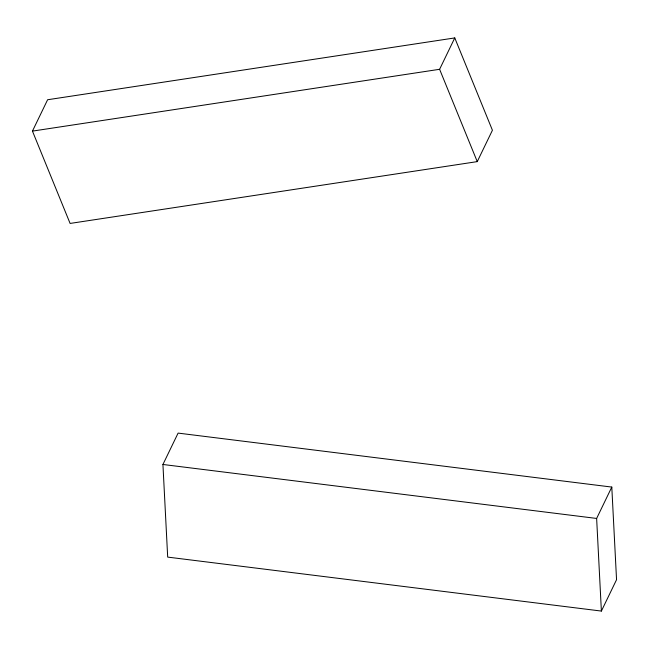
<?xml version="1.0" encoding="UTF-8"?>
<svg xmlns="http://www.w3.org/2000/svg" width="649" height="649" viewBox="0 0 649 649"><rect width="100%" height="100%" fill="white"/><g stroke="black" fill="none" stroke-linecap="round" stroke-linejoin="round"><path stroke-width="0.97" d="M32.45 131.114L47.612 99.743L454.771 37.926L492.421 130.246L477.258 161.617L70.1 223.434L32.45 131.114L439.608 69.297L454.771 37.926M162.931 464.473L178.102 433.102L611.796 487.075L616.55 579.703L601.388 611.074L167.685 557.102L162.931 464.473L596.634 518.446L611.796 487.075M439.608 69.297L477.258 161.617M596.634 518.446L601.388 611.074"/></g></svg>
